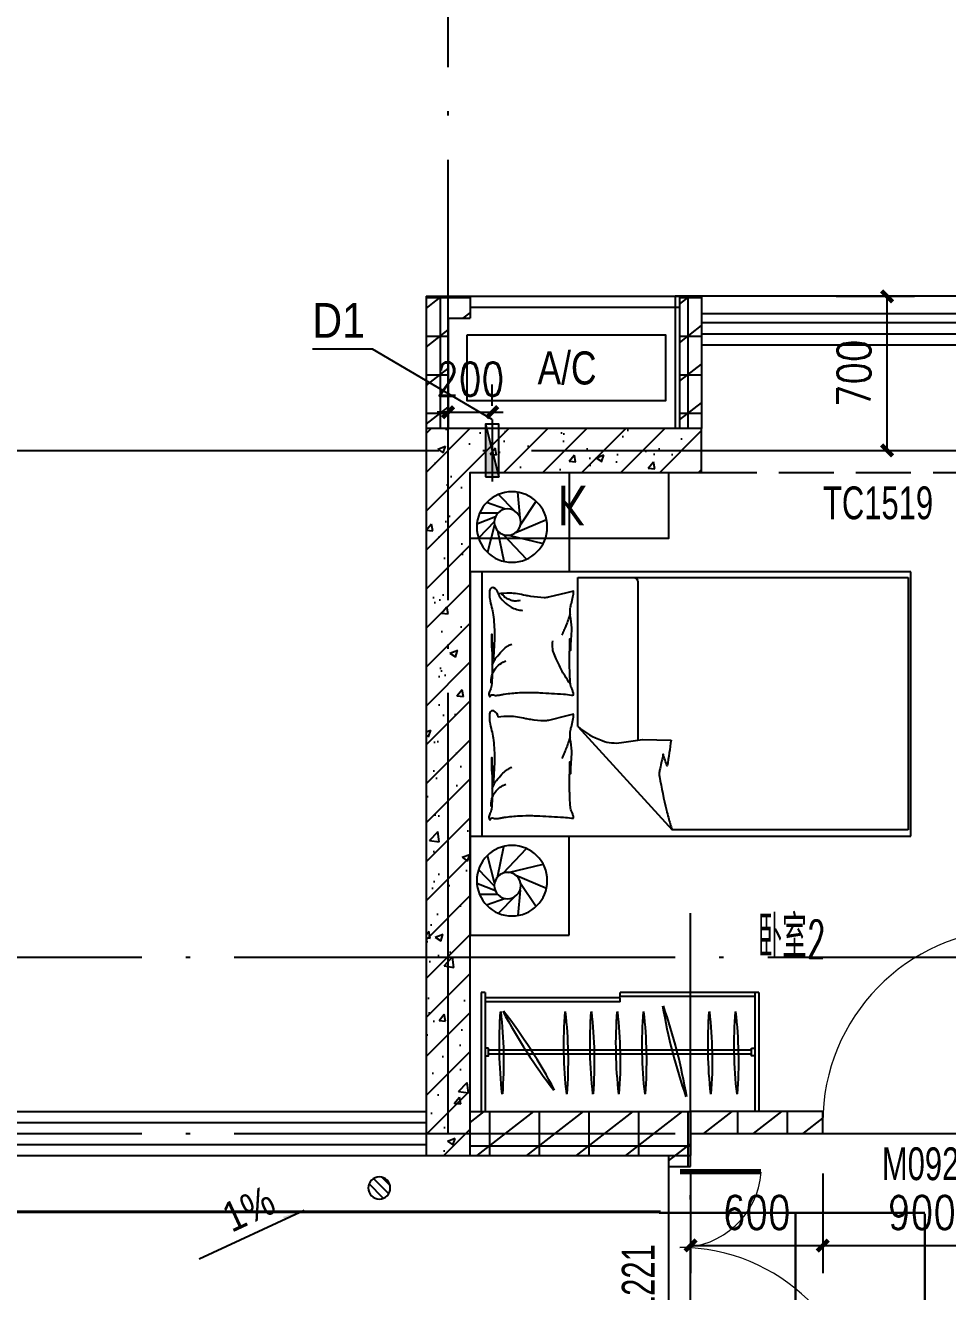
# Model space of a CAD drawing. Extents: x 718358 to 1668613, y -348838 to -159582.
# Drawn here: x 801117 to 805302, y -327912 to -322164 of the extents above; entities that cross this region are included whole.
import ezdxf

# ---------------------------------------------------------------- set-up
doc = ezdxf.new("R2010")
doc.units = 0
doc.header["$LTSCALE"] = 1000
doc.linetypes.add('DASH', pattern=[0.35, 0.25, -0.1])
doc.linetypes.add('DOTE', pattern=[2.42, 2, -0.2, 0.02, -0.2])
for name, color, linetype in [('变更', 6, 'Continuous'), ('建-厨卫用具', 66, 'Continuous'), ('建-墙体', 2, 'Continuous'), ('建-家具', 251, 'Continuous'), ('建-尺寸', 73, 'Continuous'), ('建-影线', 8, 'Continuous'), ('建-房间名', 7, 'Continuous'), ('建-柱子', 6, 'Continuous'), ('建-空调及空调洞', 70, 'Continuous'), ('建-符号', 3, 'Continuous'), ('建-轴网', 14, 'DOTE'), ('建-门窗', 4, 'Continuous'), ('建-门窗-编号', 7, 'Continuous'), ('建-阳台', 5, 'Continuous')]:
    doc.layers.add(name, color=color, linetype=linetype)
doc.styles.add('_TCH_DIM', font='gt单线西文.shx', dxfattribs={"width": 0.8, "bigfont": 'gt单线中文.shx'})
doc.styles.add('_TCH_WINDOW', font='gt单线西文.shx', dxfattribs={"height": 3.5, "bigfont": 'gt单线中文.shx'})
doc.styles.add('DIM_FONT', font='SIMPLEX.shx', dxfattribs={"width": 0.8, "bigfont": 'GBCBIG.shx'})
doc.dimstyles.new('DIMN50', dxfattribs={"dimscale": 0.5, "dimtxt": 300, "dimasz": 100, "dimexe": 250, "dimexo": 300, "dimgap": 150, "dimtad": 1, "dimdec": 0, "dimzin": 0, "dimdsep": 46, "dimtxsty": 'DIM_FONT', "dimblk": 'ARCHTICK', "dimcen": 0.09, "dimdle": 1, "dimclrt": 7, "dimazin": 2, "dimtfac": 1, "dimtdec": 0, "dimtix": 1, "dimtmove": 2, "dimatfit": 3, "dimldrblk": 'ARCHTICK', "dimfxl": 1, "dimtolj": 1, "dimtzin": 0, "dimarcsym": 0})
pattern_1 = [(0, (0, 0), (0, 175), []), (37.875, (200, 0), (-84.807639, 109.038328), []), (90, (200, 0), (-225, 1e-14), [])]

# ---------------------------------------------------------------- blocks, each defined once
blk = doc.blocks.new('1200床')
for p, q in [((0, 0), (-450, 0)), ((-450, 0), (-450, -450)), ((0, -450), (0, 0)), ((-226.3, -204.9), (-216.7, -89.6)), ((-201.8, -174.3), (-128.1, -99.8)), ((-228.6, -236.7), (-299.1, -130.3)), ((-159.9, -165.8), (-74.9, -136.1)), ((-207.2, -271.8), (-346.3, -213.1)), ((-125.3, -184.6), (-43, -184.1)), ((-114.8, -200.8), (-30.2, -234.8)), ((-109.8, -221.8), (-38.2, -297.9)), ((-174.4, -284.8), (-331.7, -321.9)), ((-150.3, -281.8), (-256.1, -393)), ((-124.2, -262.4), (-153.2, -403)), ((-111, -237.3), (-78.5, -362.1)), ((-2000, -1650), (-2000, -450)), ((-2000, -450), (0, -450)), ((-52.4, -450), (-52.4, -1650)), ((0, -450), (0, -1650)), ((-1987.8, -475.8), (-1987.8, -1621.6)), ((-488.5, -475.8), (-1987.8, -475.8)), ((-761.1, -495.8), (-761.1, -1215.3)), ((-488.5, -1153.5), (-488.5, -475.8)), ((-488.5, -1153.5), (-915.9, -1621.6)), ((0, -1650), (-2000, -1650)), ((-1987.8, -1621.6), (-915.9, -1621.6)), ((-450, -2100), (-450, -1650)), ((0, -1650), (0, -2100)), ((-150.3, -1818.2), (-256.1, -1707)), ((-124.2, -1837.6), (-153.2, -1697)), ((-174.4, -1815.2), (-331.7, -1778.1)), ((-111, -1862.7), (-78.5, -1737.9)), ((-207.2, -1828.2), (-346.3, -1886.9)), ((-109.8, -1878.2), (-38.2, -1802.1)), ((-228.6, -1863.3), (-299.1, -1969.7)), ((-226.3, -1895.1), (-216.7, -2010.4)), ((-114.8, -1899.2), (-30.2, -1865.2)), ((-201.8, -1925.7), (-128.1, -2000.2)), ((-159.9, -1934.2), (-74.9, -1963.9)), ((-125.3, -1915.4), (-43, -1915.9)), ((0, -2100), (-450, -2100))]:
    blk.add_line(p, q)
for points in [[(-126.8, -551, -0.263368), (-108, -523, -0.494818), (-89.3, -532.2, -0.049225), (-87.5, -549.9, -0.036831), (-89.3, -573.5, -0.031893), (-97.4, -611.5, 0.035782), (-104.4, -645.4, 0.032941), (-110.3, -735.1, 0.026564), (-104.4, -846.3, 0.006025), (-99, -733.8, -0.033397), (-96.8, -754, -0.03204), (-97.5, -791.1, 0.018442), (-100.5, -855.4, 0.010837), (-99.8, -920.2, 0.014624), (-96.8, -968.1, 0.111249), (-89.5, -990.6, -0.153708), (-85.5, -1007.5, -0.076444), (-87.2, -1015, -0.215512), (-89.3, -1016.9, -0.585858), (-92.3, -1014.3, 0.363489), (-94.9, -1009.4, 0.191716), (-106.4, -1009.4, -0.129675), (-123, -1011.3, -0.01735), (-139.8, -1008.3, 0.019326), (-154.9, -1005.7, 0.018818), (-223.3, -999, 0.021828), (-282.6, -998.1, 0.006204), (-316.4, -999.5, 0.001963), (-423.3, -1005.7, 0.028341), (-459.4, -1009.9, -0.117014), (-468.3, -1009.4, -0.36606), (-469.3, -1008, -0.03973), (-466.5, -994.4, -0.048309), (-461, -980.6, 0.062981), (-457.1, -970, 0.04058), (-453.7, -946.6, 0.014345), (-451.4, -879.8, 0.005484), (-452.2, -754.4, 0.012755), (-455.2, -808.2, 0.008762), (-457.9, -765.7, -0.008153), (-460.8, -720, -0.06251), (-456.4, -662.9, 0.078669), (-454.4, -617.3, 0.047825), (-459.1, -594.9, -0.034494), (-466.5, -564.1, -0.023571), (-469.5, -538.8, -0.510228), (-468.3, -537.8), (-438.3, -545.3), (-355.7, -566, 0.073041), (-336.2, -568, 0.023305), (-275, -562.2, 0.018299), (-252.2, -558.2, -0.01097), (-214.2, -550.8, -0.042281), (-179.9, -547.9, -0.027201), (-126.5, -550.8)], [(-126.8, -550.8, -0.077379), (-152.1, -585.6, -0.077379), (-186.8, -611.1, -0.047525), (-211.5, -621, -0.047525), (-237.5, -626.1)], [(-142.8, -549.3, -0.05369), (-155.8, -563.5, -0.070312), (-168.1, -571.6, -0.015448), (-176.6, -575.4, -0.013244), (-186.8, -579.1, -0.082127), (-204.9, -582.1, -0.064164), (-228.1, -579.1)], [(-453.7, -641.4, 0.009729), (-444.6, -668.7, 0.009729), (-434.6, -695.6, 0.007971), (-425.5, -717.3, 0.007971), (-415.8, -738.8)], [(-455.2, -960.6, 0.016108), (-429, -921.7, 0.024599), (-413.9, -894.9, 0.009477), (-390.6, -845.8, 0.015937), (-378.3, -816, 0.072521), (-374.7, -799.6, 0.033339), (-374.5, -763.4)], [(-100.6, -874.8, 0.027842), (-111.2, -851.1, 0.048685), (-119.3, -838.5, 0.023666), (-143.6, -810.6, 0.031223), (-164.3, -791.6, 0.046801), (-172, -786.5, 0.023191), (-188.7, -778.4)], [(-94.9, -956.8, 0.088153), (-98.4, -922.3, 0.088153), (-113.7, -891.1, 0.077547), (-135.3, -869.5, 0.077547), (-162.4, -855.4)], [(-126.8, -1110.2, -0.263368), (-108, -1082.3, -0.494818), (-89.3, -1091.4, -0.049225), (-87.5, -1109.1, -0.036831), (-89.3, -1132.8, -0.031893), (-97.4, -1170.7, 0.035782), (-104.4, -1204.6, 0.032941), (-110.3, -1294.3, 0.026564), (-104.4, -1405.5, 0.006025), (-99, -1293, -0.033397), (-96.8, -1313.3, -0.03204), (-97.5, -1350.3, 0.018442), (-100.5, -1414.7, 0.010837), (-99.8, -1479.4, 0.014624), (-96.8, -1527.3, 0.111249), (-89.5, -1549.9, -0.153708), (-85.5, -1566.8, -0.076444), (-87.2, -1574.2, -0.215512), (-89.3, -1576.2, -0.585858), (-92.3, -1573.5, 0.363489), (-94.9, -1568.6, 0.191716), (-106.4, -1568.6, -0.129675), (-123, -1570.5, -0.01735), (-139.8, -1567.5, 0.019326), (-154.9, -1564.9, 0.018818), (-223.3, -1558.3, 0.021828), (-282.6, -1557.4, 0.006204), (-316.4, -1558.8, 0.001963), (-423.3, -1564.9, 0.028341), (-459.4, -1569.2, -0.117014), (-468.3, -1568.6, -0.36606), (-469.3, -1567.2, -0.03973), (-466.5, -1553.6, -0.048309), (-461, -1539.9, 0.062981), (-457.1, -1529.2, 0.04058), (-453.7, -1505.8, 0.014345), (-451.4, -1439.1, 0.005484), (-452.2, -1313.6, 0.012755), (-455.2, -1367.5, 0.008762), (-457.9, -1324.9, -0.008153), (-460.8, -1279.2, -0.06251), (-456.4, -1222.1, 0.078669), (-454.4, -1176.5, 0.047825), (-459.1, -1154.1, -0.034494), (-466.5, -1123.4, -0.023571), (-469.5, -1098, -0.510228), (-468.3, -1097.1), (-438.3, -1104.6), (-355.7, -1125.2, 0.073041), (-336.2, -1127.2, 0.023305), (-275, -1121.5, 0.018299), (-252.2, -1117.4, -0.01097), (-214.2, -1110.1, -0.042281), (-179.9, -1107.2, -0.027201), (-126.5, -1110.1)], [(-488.5, -1153.5, -0.085272), (-598.6, -1216.8, -0.124044), (-686.2, -1226), (-781.6, -1212.4), (-911.7, -1214.1)], [(-453.7, -1200.6, 0.009729), (-444.6, -1227.9, 0.009729), (-434.6, -1254.8, 0.007971), (-425.5, -1276.6, 0.007971), (-415.8, -1298)], [(-911.7, -1214.1, 0.007867), (-893.9, -1331.7, 0.016641), (-875.9, -1278.5, 0.006616), (-861.5, -1343.5, -0.023828), (-858.2, -1361.7, -0.080713), (-858.7, -1380.3, -0.009591), (-890.6, -1532.9, -0.013133), (-899.2, -1566.4, -0.007859), (-915.9, -1621.6)], [(-100.6, -1434.1, 0.027842), (-111.2, -1410.3, 0.048685), (-119.3, -1397.8, 0.023666), (-143.6, -1369.8, 0.031223), (-164.3, -1350.8, 0.046801), (-172, -1345.7, 0.023191), (-188.7, -1337.7)], [(-94.9, -1516.1, 0.088153), (-98.4, -1481.5, 0.088153), (-113.7, -1450.3, 0.077547), (-135.3, -1428.7, 0.077547), (-162.4, -1414.7)]]:
    blk.add_lwpolyline(points, format="xyb")
for centre, radius in [((-190, -247.3), 160), ((-169.7, -225), 60), ((-190, -1852.7), 160), ((-169.7, -1875), 60)]:
    blk.add_circle(centre, radius)
blk.add_arc((-741.1, -495.8), 20, 90, 180)
blk = doc.blocks.new('A$C006E6C9B')
for p, q in [((600, 1380), (0, 1380)), ((600, 1400), (0.3, 1400)), ((289.7, 1363.6), (289.7, 1363.6)), ((289.9, 1363.6), (289.9, 1363.6)), ((289.9, 1363.6), (289.9, 1363.6)), ((289.9, 1363.6), (289.9, 1363.6)), ((289.9, 1363.6), (289.9, 1363.6)), ((290.2, 1363.6), (290.2, 1363.6)), ((290.4, 1363.6), (290.4, 1363.6)), ((290.4, 1363.6, 0), (290.4, 36.4, 0)), ((310.4, 1363.6, 0), (310.4, 36.4, 0)), ((310.4, 1363.6), (310.4, 1363.6)), ((552.5, 700), (552.5, 1380)), ((572.5, 700), (572.5, 1380)), ((600, 1380), (600, 1400)), ((552.5, 700), (572.5, 700)), ((580, 20), (580, 700)), ((580, 700), (600, 700)), ((600, 0), (600, 700)), ((600.3, 20), (0.3, 20)), ((600.3, 0), (0.3, 0)), ((290, 36.4), (290, 36.4)), ((290.2, 36.4), (290.2, 36.4)), ((290.2, 36.4), (290.2, 36.4)), ((290.2, 36.4), (290.2, 36.4)), ((290.2, 36.4), (290.2, 36.4)), ((290.6, 36.4), (290.6, 36.4)), ((290.7, 36.4), (290.7, 36.4)), ((290.7, 20, 0), (290.7, 20, 0)), ((310.7, 36.4), (310.7, 36.4)), ((310.7, 20, 0), (310.7, 20, 0))]:
    blk.add_line(p, q)
for points in [[(319.9, 1363.6), (319.9, 1380), (280.1, 1380), (280.1, 1363.6)], [(320.2, 36.4), (320.2, 20), (280.5, 20), (280.4, 36.4)]]:
    blk.add_lwpolyline(points, close=True)
for centre, radius, start, end in [((338.3, -890.2), 2200, 85.69432, 96.52713), ((253.5, 3485.4), 2200, 265.69432, 276.52713), ((1854.2, -1238.5), 2866.3, 118.06788, 127.55762), ((-1240.5, 3559.1), 2866.3, 298.06788, 307.55762), ((338.3, -1215.3), 2200, 85.69432, 96.52713), ((253.5, 3160.3), 2200, 265.69432, 276.52713), ((338.3, -1347.4), 2200, 85.69432, 96.52713), ((253.5, 3028.2), 2200, 265.69432, 276.52713), ((338.3, -1478), 2200, 85.69432, 96.52713), ((253.5, 2897.5), 2200, 265.69432, 276.52713), ((338.3, -1610.1), 2200, 85.69432, 96.52713), ((253.5, 2765.5), 2200, 265.69432, 276.52713), ((-405.2, 3189.9), 2866.3, 279.61584, 289.10558), ((1011.9, -2340.6), 2866.3, 99.61584, 109.10558), ((338.3, -1941.9), 2200, 85.69432, 96.52713), ((253.5, 2433.7), 2200, 265.69432, 276.52713), ((338.3, -2074), 2200, 85.69432, 96.52713), ((253.5, 2301.6), 2200, 265.69432, 276.52713)]:
    blk.add_arc(centre, radius, start, end)
blk = doc.blocks.new('空调室外机')
at = {"layer": '建-空调及空调洞'}
blk.add_lwpolyline([(-150, 300), (750, 300), (750, 0), (-150, 0)], close=True, dxfattribs=at)
at = {"layer": '建-空调及空调洞', "style": '_TCH_DIM', "width": 0.8}
blk.add_text('A/C', height=150, dxfattribs=at).set_placement((169.7, 74.8))
blk = doc.blocks.new('空调壁挂机')
at = {"layer": '建-空调及空调洞'}
blk.add_lwpolyline([(900, 300), (900, 0), (0, 0), (0, 300)], close=True, dxfattribs=at)
at = {"layer": '建-空调及空调洞', "style": '_TCH_DIM', "text_generation_flag": 4, "width": 0.8}
blk.add_text('K', height=180, dxfattribs=at).set_placement((398.6, 240.5))
blk = doc.blocks.new('空调穿墙管')
at = {"layer": '建-空调及空调洞'}
h = blk.add_hatch(color=256, dxfattribs=at)
h.paths.add_polyline_path([(30, 120), (0, 120), (0, 0), (60, 0)])
h.paths.add_polyline_path([(0, 240), (0, 120), (30, 120)])
for p, q in [((0, 240), (60, 0)), ((30, 260), (30, -20))]:
    blk.add_line(p, q, dxfattribs=at)
blk.add_lwpolyline([(0, 0), (60, 0), (60, 240), (0, 240)], close=True, dxfattribs=at)
blk = doc.blocks.new('A$C28466982')
at = {"layer": '建-厨卫用具'}
h = blk.add_hatch(dxfattribs=at)
h.set_pattern_fill('ANSI31', color=256, scale=20, style=0)
h.set_pattern_definition([(45, (-61544.167, -20665.726), (-22.45064, 22.45064), [])])
edge = h.paths.add_edge_path()
edge.add_arc((50, 50), 50, 0, 360)
blk.add_circle((50, 50), 50, dxfattribs=at)
blk = doc.blocks.new('$DorLib2D$00000025')
at = {"const_width": 0.02}
for points in [[(0.481, -0.0014), (0.481, 0.6906)], [(-0.481, 0.0014), (-0.481, 0.3084)]]:
    blk.add_lwpolyline(points, dxfattribs=at)
at = {"lineweight": 13}
for centre, radius, start, end in [((0.5046, -0.0019), 0.6987, 91.9397, 179.7238), ((-0.5008, 0.0026), 0.3067, 359.7899, 85.7508)]:
    blk.add_arc(centre, radius, start, end, dxfattribs=at)
blk = doc.blocks.new('$TCHSYS$DOOR2D')
for p, q in [((0.45, 0.975), (0.5, 0.975)), ((0.45, 0), (0.45, 0.975)), ((0.5, 0), (0.5, 0.975)), ((0.5, 0), (0.45, 0))]:
    blk.add_line(p, q)
at = {"lineweight": 13}
blk.add_arc((0.475, 0), 0.975, 91.46928, 180, dxfattribs=at)
blk = doc.blocks.new('_ArchTick')
at = {"color": 0, "linetype": 'ByBlock', "const_width": 0.4}
blk.add_lwpolyline([(-0.5, -0.5), (0.5, 0.5)], dxfattribs=at)
blk = doc.blocks.new('*D468')
at = {"layer": 'Defpoints', "color": 0, "transparency": 16777216}
for p in [(804646.3, -323393.8), (805026.8, -323393.8), (804646.3, -324093.8)]:
    blk.add_point(p, dxfattribs=at)
at = {"layer": '建-尺寸', "color": 0, "lineweight": -2, "transparency": 16777216}
for p, q in [((804796.3, -323393.8), (805151.8, -323393.8)), ((805026.8, -324094.3), (805026.8, -323393.3)), ((804796.3, -324093.8), (805151.8, -324093.8))]:
    blk.add_line(p, q, dxfattribs=at)
at = {"layer": '建-尺寸', "color": 0, "lineweight": -2, "transparency": 16777216, "xscale": 50, "yscale": 50, "zscale": 50}
for p, rotation in [((805026.8, -323393.8), 90), ((805026.8, -324093.8), 270)]:
    blk.add_blockref('_ArchTick', p, dxfattribs=dict(at, rotation=rotation))
at = {"layer": '建-尺寸', "color": 7, "transparency": 16777216, "insert": (804876.8, -323743.8), "char_height": 150, "attachment_point": 5, "rotation": 90, "style": 'DIM_FONT'}
blk.add_mtext('\\A1;700', dxfattribs=at)
blk = doc.blocks.new('*D478')
at = {"layer": 'Defpoints', "color": 0, "transparency": 16777216}
for p in [(803235.2, -323919.9), (803035.2, -324041), (803235.2, -324041)]:
    blk.add_point(p, dxfattribs=at)
at = {"layer": '建-尺寸', "color": 0, "lineweight": -2, "transparency": 16777216}
for p, q in [((803035.2, -323891), (803035.2, -323794.9)), ((803235.2, -323891), (803235.2, -323794.9)), ((803035.2, -323919.9), (802985.2, -323919.9)), ((803035.2, -323919.9), (803235.2, -323919.9)), ((803235.2, -323919.9), (803285.2, -323919.9))]:
    blk.add_line(p, q, dxfattribs=at)
at = {"layer": '建-尺寸', "color": 0, "lineweight": -2, "transparency": 16777216, "xscale": 50, "yscale": 50, "zscale": 50}
blk.add_blockref('_ArchTick', (803035.2, -323919.9), dxfattribs=at)
at = {"layer": '建-尺寸', "color": 0, "lineweight": -2, "transparency": 16777216, "xscale": 50, "yscale": 50, "zscale": 50, "rotation": 180}
blk.add_blockref('_ArchTick', (803235.2, -323919.9), dxfattribs=at)
at = {"layer": '建-尺寸', "color": 7, "transparency": 16777216, "insert": (803135.2, -323769.9), "char_height": 150, "attachment_point": 5, "style": 'DIM_FONT'}
blk.add_mtext('\\A1;200', dxfattribs=at)
blk = doc.blocks.new('*D1678')
at = {"layer": 'Defpoints', "color": 0, "transparency": 16777216}
for p in [(804135.2, -327225.5), (804735.2, -327225.5), (804735.2, -327702.5)]:
    blk.add_point(p, dxfattribs=at)
at = {"layer": '建-尺寸', "color": 0, "lineweight": -2, "transparency": 16777216}
for p, q in [((804135.2, -327375.5), (804135.2, -327827.5)), ((804735.2, -327375.5), (804735.2, -327827.5)), ((804134.7, -327702.5), (804735.7, -327702.5))]:
    blk.add_line(p, q, dxfattribs=at)
at = {"layer": '建-尺寸', "color": 0, "lineweight": -2, "transparency": 16777216, "xscale": 50, "yscale": 50, "zscale": 50, "rotation": 180}
blk.add_blockref('_ArchTick', (804135.2, -327702.5), dxfattribs=at)
at = {"layer": '建-尺寸', "color": 0, "lineweight": -2, "transparency": 16777216, "xscale": 50, "yscale": 50, "zscale": 50}
blk.add_blockref('_ArchTick', (804735.2, -327702.5), dxfattribs=at)
at = {"layer": '建-尺寸', "color": 7, "transparency": 16777216, "insert": (804435.2, -327552.5), "char_height": 150, "attachment_point": 5, "style": 'DIM_FONT'}
blk.add_mtext('\\A1;600', dxfattribs=at)
blk = doc.blocks.new('*D1679')
at = {"layer": 'Defpoints', "color": 0, "transparency": 16777216}
for p in [(804735.2, -327225.5), (805635.2, -327225.5), (805635.2, -327702.5)]:
    blk.add_point(p, dxfattribs=at)
at = {"layer": '建-尺寸', "color": 0, "lineweight": -2, "transparency": 16777216}
for p, q in [((804735.2, -327375.5), (804735.2, -327827.5)), ((805635.2, -327375.5), (805635.2, -327827.5)), ((804734.7, -327702.5), (805635.7, -327702.5))]:
    blk.add_line(p, q, dxfattribs=at)
at = {"layer": '建-尺寸', "color": 0, "lineweight": -2, "transparency": 16777216, "xscale": 50, "yscale": 50, "zscale": 50, "rotation": 180}
blk.add_blockref('_ArchTick', (804735.2, -327702.5), dxfattribs=at)
at = {"layer": '建-尺寸', "color": 0, "lineweight": -2, "transparency": 16777216, "xscale": 50, "yscale": 50, "zscale": 50}
blk.add_blockref('_ArchTick', (805635.2, -327702.5), dxfattribs=at)
at = {"layer": '建-尺寸', "color": 7, "transparency": 16777216, "insert": (805185.2, -327552.5), "char_height": 150, "attachment_point": 5, "style": 'DIM_FONT'}
blk.add_mtext('\\A1;900', dxfattribs=at)

msp = doc.modelspace()

# ---------------------------------------------------------------- hatches: boundary and pattern name
at = {"layer": '建-影线'}
h = msp.add_hatch(dxfattribs=at)
h.set_pattern_fill('空心砖', color=256, scale=50, style=0)
h.set_pattern_definition(pattern_1)
h.paths.add_polyline_path([(802935.2, -323993.8), (803035.2, -323993.8), (803035.2, -323493.8), (802935.2, -323393.8)])
h = msp.add_hatch(dxfattribs=at)
h.set_pattern_fill('空心砖', color=256, scale=50, style=0)
h.set_pattern_definition(pattern_1)
h.paths.add_polyline_path([(802935.2, -323393.8), (803035.2, -323493.8), (803135.2, -323493.8), (803135.2, -323393.8)])
h = msp.add_hatch(dxfattribs=at)
h.set_pattern_fill('空心砖', color=256, scale=50, style=0)
h.set_pattern_definition(pattern_1)
h.paths.add_polyline_path([(804085.2, -323993.8), (804185.2, -323993.8), (804185.2, -323393.8), (804085.2, -323393.8)])
h = msp.add_hatch(dxfattribs=at)
h.set_pattern_fill('钢筋混凝土', color=256, scale=50, style=0)
h.set_pattern_definition([(45, (0, 0), (-88.388348, 88.388348), []), (50, (0, 0), (358.63009, -31.37607), [37.5, -412.5]), (355, (0, 0), (-69.37567, 376.09607), [30, -330]), (100.4514, (29.9, -2.6), (289.25469, 344.71977), [31.8701, -350.57106]), (46.1842, (0, 100), (533.62052, -82.7595), [56.25, -618.75]), (96.6356, (44.47, 93.1), (467.33135, 487.05894), [47.80514, -525.8565]), (351.1842, (0, 100), (467.33097, 487.0593), [45, -495]), (21, (50, 75), (298.45353, -201.30945), [37.5, -412.5]), (326, (50, 75), (121.65767, 362.57502), [30, -330]), (71.4514, (74.87, 58.22), (420.11131, 161.26525), [31.8701, -350.57106]), (37.5, (0, 0), (6.079928, 166.446927), [0, -326, 0, -335, 0, -331.25]), (7.5, (0, 0), (131.53477, 197.205856), [0, -191, 0, -318.5, 0, -126.25]), (327.5, (-111.5, 0), (266.911218, -11.277436), [0, -125, 0, -390, 0, -517.5]), (317.5, (-161.5, 0), (291.593085, 50.05249), [0, -162.5, 0, -259, 0, -367.5])])
h.paths.add_polyline_path([(803135.2, -327293.8), (803135.2, -324193.8), (804185.2, -324193.8), (804185.2, -323993.8), (802935.2, -323993.8), (802935.2, -327293.8)])
h = msp.add_hatch(dxfattribs=at)
h.set_pattern_fill('空心砖', color=256, scale=50, style=0)
h.set_pattern_definition(pattern_1)
h.paths.add_polyline_path([(803135.2, -327093.8), (803135.2, -327293.8), (804135.2, -327293.8), (804135.2, -327093.8)])
h = msp.add_hatch(dxfattribs=at)
h.set_pattern_fill('空心砖', color=256, scale=50, style=0)
h.set_pattern_definition(pattern_1)
h.paths.add_polyline_path([(804135.2, -327193.8), (804735.2, -327193.8), (804735.2, -327093.8), (804135.2, -327093.8)])
h = msp.add_hatch(dxfattribs=at)
h.set_pattern_fill('空心砖', color=256, scale=50, style=0)
h.set_pattern_definition(pattern_1)
h.paths.add_polyline_path([(804035.2, -327293.8), (804035.2, -327343.8), (804135.2, -327343.8), (804135.2, -327193.8)])
at = {"layer": '建-符号'}
msp.add_hatch(color=256, dxfattribs=at).paths.add_polyline_path([(802382.7, -327542.4), (802291.9, -327584.4), (802286.3, -327572.3)])

# ---------------------------------------------------------------- linework, layer by layer
for p, q in [((793735.2, -327093.8), (802935.2, -327093.8)), ((793735.2, -327293.8), (802935.2, -327293.8))]:
    msp.add_line(p, q)
at = {"layer": '变更', "color": 1, "lineweight": 40}
msp.add_line((774635.5, -327550.1), (803999.5, -327550.1), dxfattribs=at)
at = {"layer": '建-墙体'}
for p, q in [((802935.2, -323393.8), (802935.2, -323993.8)), ((802935.2, -323393.8), (803135.2, -323393.8)), ((803135.2, -323393.8), (803135.2, -323493.8)), ((804085.2, -323393.8), (804085.2, -323993.8)), ((804185.2, -323393.8), (804085.2, -323393.8)), ((804185.2, -323393.8), (804185.2, -323993.8)), ((803035.2, -323493.8), (803035.2, -323993.8)), ((803035.2, -323493.8), (803135.2, -323493.8)), ((803135.2, -327093.8), (804135.2, -327093.8)), ((804135.2, -327093.8), (804135.2, -327293.8)), ((804735.2, -327093.8), (804135.2, -327093.8)), ((804735.2, -327193.8), (804735.2, -327093.8)), ((804135.2, -327343.8), (804135.2, -327193.8)), ((804135.2, -327193.8), (804735.2, -327193.8)), ((803135.2, -327293.8), (804135.2, -327293.8)), ((804035.2, -327293.8), (804035.2, -327343.8)), ((804035.2, -327343.8), (804135.2, -327343.8))]:
    msp.add_line(p, q, dxfattribs=at)
at = {"layer": '建-墙体', "color": 1, "lineweight": 30}
for p, q in [((805198.9, -327553.8), (803993.5, -327553.8)), ((804610.7, -327553.8), (804610.7, -329474.3)), ((805198.9, -327559.2), (805198.9, -328896.2))]:
    msp.add_line(p, q, dxfattribs=at)
at = {"layer": '建-柱子'}
for p, q in [((804185.2, -323993.8), (802935.2, -323993.8)), ((802935.2, -323993.8), (802935.2, -327293.8)), ((804185.2, -324193.8), (804185.2, -323993.8)), ((803135.2, -327293.8), (803135.2, -324193.8)), ((803135.2, -324193.8), (804185.2, -324193.8)), ((802935.2, -327293.8), (803135.2, -327293.8))]:
    msp.add_line(p, q, dxfattribs=at)
at = {"layer": '建-空调及空调洞'}
for p, q in [((802692.5, -323634.3), (802419.3, -323634.3)), ((803235.2, -323953.8), (802692.5, -323634.3))]:
    msp.add_line(p, q, dxfattribs=at)
at = {"layer": '建-符号'}
msp.add_lwpolyline([(801906.5, -327762.7), (802382.7, -327542.4)], dxfattribs=at)
at = {"layer": '建-轴网'}
for p, q in [((803035.2, -327193.8), (803035.2, -320193.8)), ((784053, -324093.8), (810335.2, -324093.8)), ((804135.2, -329693.8), (804135.2, -326193.8)), ((768185.2, -326393.8), (810335.2, -326393.8)), ((768185.2, -327193.8), (810335.2, -327193.8))]:
    msp.add_line(p, q, dxfattribs=at)
at = {"layer": '建-门窗'}
for p, q in [((804085.2, -323393.8), (804065.2, -323393.8)), ((804065.2, -323393.8), (804065.2, -323993.8)), ((805735.2, -323393.8), (804185.2, -323393.8)), ((805735.2, -323473.8), (804185.2, -323473.8)), ((805735.2, -323513.8), (804185.2, -323513.8)), ((804035.2, -327343.8), (804035.2, -328543.8))]:
    msp.add_line(p, q, dxfattribs=at)
at = {"layer": '建-门窗', "linetype": 'DASH'}
msp.add_line((804185.2, -324193.8), (805735.2, -324193.8), dxfattribs=at)
at = {"layer": '建-阳台'}
for p, q in [((803135.2, -323393.8), (804085.2, -323393.8)), ((803135.2, -323443.8), (804085.2, -323443.8)), ((804185.2, -323563.8), (805735.2, -323563.8)), ((804185.2, -323613.8), (805735.2, -323613.8))]:
    msp.add_line(p, q, dxfattribs=at)
for points in [[(793735.2, -327143.8), (802935.2, -327143.8)], [(793735.2, -327243.8), (802935.2, -327243.8)]]:
    msp.add_lwpolyline(points, dxfattribs=at)

# ---------------------------------------------------------------- block references
at = {"layer": '建-厨卫用具', "xscale": -1}
msp.add_blockref('A$C28466982', (802773, -327491.3), dxfattribs=at)
at = {"layer": '建-家具', "extrusion": (0, 0, -1), "zscale": -1, "rotation": 359.9999491604474}
msp.add_blockref('1200床', (-803135.2, -324193.8), dxfattribs=at)
at = {"layer": '建-家具', "xscale": 0.9000000001400528, "yscale": 0.9000000001400528, "zscale": 0.9000000001400528, "rotation": 90.00005084103482}
msp.add_blockref('A$C006E6C9B', (804445.2, -327094.1), dxfattribs=at)
at = {"layer": '建-空调及空调洞'}
for name, p in [('空调室外机', (803271.4, -323868.8)), ('空调穿墙管', (803205.2, -324213.8)), ('空调壁挂机', (803135.2, -324493.8))]:
    msp.add_blockref(name, p, dxfattribs=at)
at = {"layer": '建-门窗'}
ref = msp.add_blockref('$TCHSYS$DOOR2D', (805185.2, -327143.8), dxfattribs=dict(at, xscale=900, yscale=900, zscale=900))
ref.add_attrib('A', 'M0921', (805003.2, -327405.7), dxfattribs={"layer": '建-门窗-编号', "height": 148.75, "style": '_TCH_WINDOW', "width": 0.705882})
ref = msp.add_blockref('$DorLib2D$00000025', (804085.2, -327943.8), dxfattribs=dict(at, xscale=1200, yscale=1200, zscale=1200, rotation=270))
ref.add_attrib('A', 'M1221', (803972.1, -328125.8), dxfattribs={"layer": '建-门窗-编号', "height": 148.75, "rotation": 90, "style": '_TCH_WINDOW', "width": 0.705882})

# ---------------------------------------------------------------- texts
at = {"layer": '建-房间名', "style": 'DIM_FONT'}
for s, height, width, p in [('卧室', 192.91, 0.8, (804440, -326397.3)), ('2', 170, 0.564706, (804664.7, -326397.3))]:
    msp.add_text(s, height=height, dxfattribs=dict(at, width=width)).set_placement(p)
at = {"layer": '建-空调及空调洞', "style": '_TCH_DIM', "width": 0.888889}
msp.add_text('D1', height=157.5, dxfattribs=at).set_placement((802419.3, -323581.8))
at = {"layer": '建-符号', "style": '_TCH_DIM', "width": 0.888889}
msp.add_text('1%', height=135, rotation=24.8288, dxfattribs=at).set_placement((802053.1, -327645.3))
at = {"layer": '建-门窗-编号', "style": '_TCH_WINDOW', "width": 0.705882}
msp.add_text('TC1519', height=148.75, rotation=360, dxfattribs=at).set_placement((804736.2, -324405.7))

# ---------------------------------------------------------------- dimensions: what is measured, and where the dimension line sits
at = {"layer": '建-尺寸'}
for p1, p2, distance, picture, middle in [((804646.3, -324093.8), (804646.3, -323393.8), -380.5, '*D468', (804876.8, -323743.8)), ((803035.2, -324041), (803235.2, -324041), 121.2, '*D478', (803135.2, -323769.9)), ((804135.2, -327225.5), (804735.2, -327225.5), -477.1, '*D1678', (804435.2, -327552.5)), ((804735.2, -327225.5), (805635.2, -327225.5), -477.1, '*D1679', (805185.2, -327552.5))]:
    dim = msp.add_aligned_dim(p1=p1, p2=p2, distance=distance, dimstyle='DIMN50', dxfattribs=at)
    dim.commit()
    dim.dimension.update_dxf_attribs({"geometry": picture, "text_midpoint": middle})

doc.saveas('drawing.dxf')
